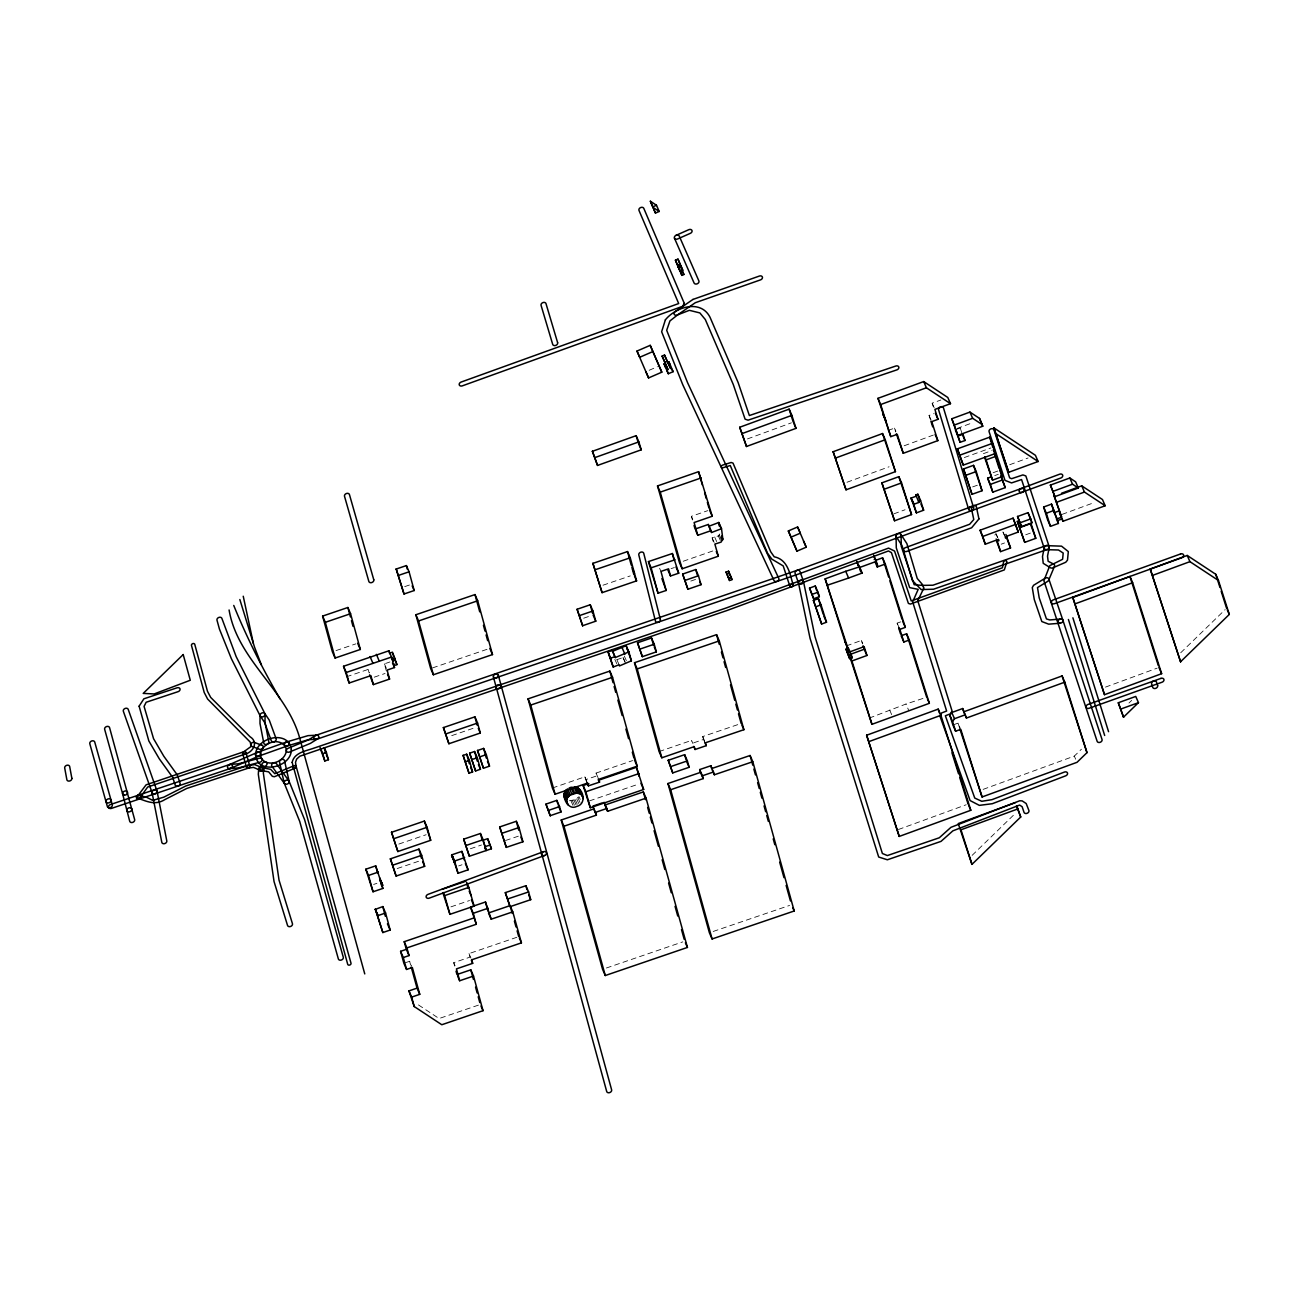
<?xml version="1.0" encoding="UTF-8"?>
<svg xmlns="http://www.w3.org/2000/svg" width="1294" height="1294" viewBox="0 0 1294 1294"><rect width="100%" height="100%" fill="white"/><g stroke="black" fill="none" stroke-linecap="round" stroke-linejoin="round"><path stroke-width="0.75" stroke-dasharray="5 3.75" d="M713.14 541.329L712.153 537.867L718.348 535.91L719.82 534.001M569.409 800.743L575.264 799.708L579.033 796.7L581.75 802.911M972.117 855.366L1015.143 813.57M983.149 789.372L1074.311 756.1L1081.428 749.21M1128.966 703.03L1131.684 700.394M1180.726 652.758L1225.159 609.603M649.184 370.278L657.433 366.687M930.273 419.207L929.06 415.406L933.734 413.692M955.36 429.786L960.245 427.99L961.604 431.096M1001.2 544.192L1004.516 542.962M747.463 438.925L791.443 422.814M933.217 406.494L932.181 403.194L940.851 400.008M904.183 445.767L933.298 435.091M956.945 428.508L972.942 422.62M846.972 482.258L889.075 466.778M983.408 453.66L991.641 450.652M1009.676 464.74L1028.067 457.979M993.129 472.731L998.046 470.919M1062.083 514.381L1093.301 502.913M1025.705 534.81L1031.205 532.788M846.454 645.9L861.4 640.417L862.758 643.522M869.228 718.105L905.978 704.033L908.873 710.778M1105.48 687.114L1157.095 668.157M893.75 513.88L905.056 509.755M897.535 624.42L897.146 623.158L900.786 621.816M952.902 724.996L958.045 723.12L960.083 727.778M898.392 829.519L966.197 804.755M994.746 475.594L998.305 474.3M922.929 698.453L905.978 704.033M964.337 457.542L990.897 447.95M972.651 486.9L977.649 485.121M888.056 430.417L894.542 428.136L895.901 431.242M683.232 561.24L713.706 550.646M692.452 519.962L691.4 516.322L707.721 510.661M690.818 581.071L696.431 579.13M583.675 618.208L591.18 615.62M552.376 788.014L584.888 776.821L586.926 781.479M659.083 751.571L691.562 740.411L692.905 743.516M704.874 742.562L703.515 739.456L692.355 743.29L691.562 740.411M386.372 671.068L384.415 663.854L389.947 661.962M621.395 658.112L616.704 659.73L618.063 662.835M398.795 844.076L426.147 834.711M589.482 800.889L639.026 783.938M458.658 865.929L462.007 864.764M606.385 968.009L682.811 941.87M336.003 650.607L355.834 643.862M603.004 585.212L630.243 575.911M346.404 676.811L368.159 669.419L369.518 672.524M374.257 677.166L385.062 673.478M432.568 667.898L487.87 649.022M997.593 537.544L996.234 534.438L994.552 535.02L996.59 539.679M451.719 735.639L475.755 727.422M703.515 739.456L702.707 736.561L739.343 724.106M584.888 776.821L585.681 779.635L596.825 775.899L596.049 773.084L632.62 760.597M397.209 868.549L420.049 860.769M373.61 884.449L376.894 883.333M450.943 906.851L469.528 900.527M405.297 962.752L409.616 961.28L411.654 965.939M454.647 966.068L453.725 962.671L469.965 957.139L468.994 953.597L516.807 937.293M478.424 1005.131L439.087 1018.524L416.393 1003.562M713.204 931.454L789.583 905.428M404.698 586.619L409.777 584.904M470.353 848.767L481.497 844.998M671.068 568.648L674.352 567.548M505.436 840.534L518.344 836.183M1003.173 532.19L1005.212 536.848M1002.882 531.98L1004.241 535.085M997.803 537.77L995.782 533.112L996.234 534.438M932.181 403.194L934.899 409.405M929.06 415.406L931.777 421.618M1074.311 756.1L1075.67 759.206M897.146 623.158L899.848 629.369M889.657 710.018L892.375 716.245M719.221 535.02L721.259 539.679M718.348 535.91L721.065 542.121M714.676 536.978L717.523 543.609M712.153 537.867L714.854 544.078M691.4 516.322L692.743 519.428M659.6 568.292L660.959 571.398M702.707 736.561L705.424 742.788M624.323 656.09L626.959 662.027M623.32 657.902L625.358 662.577M622.964 657.578L625.681 663.79M617.044 660.053L619.082 664.712M614.828 659.342L616.785 663.725M596.049 773.084L598.766 779.295M585.681 779.635L587.039 782.741M577.981 797.848L580.699 804.075M576.703 798.867L579.421 805.078M575.264 799.708L577.981 805.919M574.002 800.226L576.72 806.437M572.417 800.646L575.134 806.858M570.961 800.808L573.679 807.019M384.415 663.854L387.132 670.082M468.994 953.597L471.712 959.808M453.725 962.671L455.084 965.777M960.245 427.99L962.283 434.299M861.4 640.417L862.532 643.959M894.542 428.136L895.739 431.937M958.045 723.12L959.824 728.748M368.159 669.419L369.162 673.009M409.616 961.28L410.683 965.114"/><path stroke-width="1.5" d="M260.045 715.242L259.997 723.524L263.798 743.128A2.604 1.99 -23.6 0 0 266.677 744.373A2.604 1.99 -23.6 0 0 268.796 741.672L265.011 722.23L265.076 714.434M258.654 769.283L258.315 774.281L274.053 881.586L287.543 925.453A2.604 1.99 -23.6 0 0 290.568 926.472A2.604 1.99 -23.6 0 0 292.444 923.69L279.035 880.163L263.345 773.149L263.685 768.701A2.604 1.99 -23.6 0 0 260.45 767.148A2.604 1.99 -23.6 0 0 259.156 770.561A2.604 1.99 -23.6 0 0 263.297 769.752L266.693 764.883A2.604 1.99 -23.6 0 0 265.933 762.166A2.604 1.99 -23.6 0 0 262.439 763.363L259.059 768.232M567.37 804.221C564.103 799.741 561.79 792.349 567.629 788.887L570.347 795.098C562.356 799.385 568.988 810.481 576.72 806.437C587.25 804.059 583.562 787.011 573.938 786.849L576.655 793.06L580.65 794.063L583.109 797.12M580.424 793.966L579.825 789.647M1049.224 547.459L1047.525 556.161L1048.14 561.272L1053.753 564.152A2.604 1.99 -23.6 0 1 1054.076 566.982A2.604 1.99 -23.6 0 1 1050.534 567.84L1043.223 563.327L1042.495 556.582L1044.242 547.621A2.604 1.99 -23.6 0 1 1048.043 545.567A2.604 1.99 -23.6 0 1 1048.237 548.947A2.604 1.99 -23.6 0 1 1044.29 548.462L1021.564 479.556L1011.552 482.921L1004.985 480.365L989.085 431.662A2.604 1.99 -23.6 0 1 990.913 428.864A2.604 1.99 -23.6 0 1 993.97 429.851L1009.644 477.858L1011.617 478.699L1022.907 474.914L1025.851 475.933L1049.175 546.634M721.518 528.712L711.538 532.497L711.021 530.669L697.806 535.279L694.102 522.533L712.25 516.241L698.598 471.679L657.514 485.929L679.431 562.567L682.148 568.778L718.332 556.21L714.854 544.078L721.065 542.121L722.828 539.161L721.518 528.712L718.801 522.501L708.837 526.286L708.319 524.458L695.088 529.068L694.037 525.429M451.525 855.577L455.116 862.774L458.027 873.288L468.088 869.827L461.909 851.387L451.913 854.8L454.517 862.742M982.065 796.975L960.763 729.331L955.619 731.207L952.902 724.996L949.861 715.323L951.769 712.509L962.687 708.53L966.44 718.041L1064.8 682.148L1086.976 752.655L1077.029 762.312L982.065 796.975L959.824 728.748M955.619 731.207L952.578 721.534L954.487 718.72L965.389 714.741M137.407 796.392L146.125 784.811L243.968 751.717M1015.418 802.62L958.256 823.566L971.956 864.376L1020.723 816.999L1016.777 805.725M1123.532 717.151L1138.461 702.658L1135.744 696.431L1118.291 702.755L1123.532 717.151L1118.291 702.755M1180.565 661.768L1229.3 614.424L1218.463 580.488L1215.745 574.277L1187.213 555.449L1150.237 569.037L1180.565 661.768L1150.237 569.037M315.073 735.72L308.732 739.764L288.028 748.336A2.604 1.99 -23.6 0 0 286.443 751.199A2.604 1.99 -23.6 0 0 289.63 751.976L310.414 743.371L317.596 738.858M570.347 795.098L576.655 793.06M228.909 764.819L257.296 752.412M231.076 768.167L258.768 756.1M464.627 857.599L454.631 861.011L454.21 862.532M243.709 751.83L251.182 746.395L250.211 742.093L207.622 699.051L204.209 692.468L191.48 645.463A1.747 1.326 -23.6 0 1 192.774 643.619A1.747 1.326 -23.6 0 1 194.763 644.347L207.461 691.255L210.663 697.385L250.017 736.723C258.994 742.271 252.977 752.299 244.906 754.192M676.05 235.33L688.748 229.701A2.604 1.99 -23.6 0 1 691.95 230.445A2.604 1.99 -23.6 0 1 690.365 233.324L677.668 238.953A2.604 1.99 -23.6 0 1 674.481 238.193A2.604 1.99 -23.6 0 1 676.066 235.314A2.604 1.99 -23.6 0 1 679.253 236.09L698.873 280.911A2.604 1.99 -23.6 0 1 697.272 283.774A2.604 1.99 -23.6 0 1 694.085 282.998L674.465 238.177M679.204 269.152L678.137 266.693L681.922 275.379L683.895 274.506L680.11 265.82M662.124 356.06L664.501 355.025L667.219 361.236L664.825 362.271L662.124 356.06L667.979 369.566L666.782 370.084L668.319 373.74L673.123 371.669L667.639 362.32L668.852 361.802L673.123 371.669M648.585 377.929L636.988 351.062L650.203 345.336L661.8 372.187L648.585 377.929L645.868 371.702M652.92 351.547L639.705 357.273L636.988 351.062M665.617 367.528L664.065 363.873L665.262 363.355L667.979 369.566M656.479 205.261L652.742 206.862L650.364 201.233L656.479 205.261L659.196 211.472L655.46 213.073L650.364 201.233M680.207 271.4L682.763 270.317L680.676 265.319L678.121 266.402L680.207 271.4L675.419 260.191L677.959 259.107L682.763 270.317M788.337 530.928L797.605 526.981L800.307 533.193L791.055 537.139L788.337 530.928L796.958 551.147L806.227 547.2L797.605 526.981M849.171 652.111L845.241 642.147L849.171 652.111L864.117 646.628L866.948 655.476L851.905 660.991L850.546 657.886M847.958 648.359L825.151 578.839L845.726 571.301L848.605 578.03L862.063 573.096L857.113 562.744M629.385 653.874L626.684 647.663M294.078 765.724L274.797 773.683L270.689 769.348L261.841 767.617A1.747 1.326 -23.6 0 0 259.496 769.299A1.747 1.326 -23.6 0 0 261.889 770.108A1.747 1.326 -23.6 0 0 262.261 767.763L254.772 764.625L248.076 765.433M294.935 768.232L274.377 776.74L272.338 776.319L268.667 771.871L260.515 770.367M1007.25 537.56L1005.584 538.191L1005.212 536.848L1018.297 532.028L1013.105 518.134L980.108 530.216L985.268 544.224L998.483 539.323L998.952 540.649L997.27 541.232L1000.602 551.616L1010.533 547.96L1005.907 534.454M1020.998 488.598L1059.624 474.202A2.604 1.99 -23.6 0 1 1062.681 475.173A2.604 1.99 -23.6 0 1 1060.854 477.987L798.107 574.196L316.868 739.214M726.112 572.094L728.554 571.188L731.256 577.399L731.983 579.615L729.541 580.521L726.112 572.094L729.541 580.521M726.824 574.293L729.266 573.388L731.983 579.615M728.829 578.305L731.256 577.399M903.261 453.304L897.26 434.347L890.773 436.628L877.979 398.326L923.69 381.568L947.79 397.468L950.508 403.679L934.899 409.405L938.004 419.321L931.777 421.618L937.826 440.639L903.261 453.304L896.338 433.83M951.818 418.755L957.867 435.366L982.761 426.227L979.542 418.415L969.934 412.09L951.818 418.755L958.078 435.997L962.962 434.202L965 440.51L960.099 442.305L955.36 429.786M286.233 742.093L257.538 752.332M287.446 745.894L258.525 756.197M543.367 851.711L428.023 894.364A2.604 1.99 -23.6 0 0 426.179 897.163A2.604 1.99 -23.6 0 0 429.236 898.149L544.58 855.496M746.509 446.479L795.988 428.363L791.863 415.358L789.146 409.147L739.715 427.246L746.509 446.479L739.715 427.246M877.979 398.326L880.68 404.537L926.407 387.779L950.508 403.679M833.158 451.719L882.54 433.539L885.258 439.75L895.448 471.647L846.033 489.828L833.158 451.719L846.033 489.828M835.875 457.93L885.258 439.75M954.535 424.966L972.651 418.302L982.243 424.626M984.766 456.766L986.125 459.871L995.992 456.264L1002.413 476.532L992.547 480.139L984.572 457.348M1008.722 472.294L1038.128 461.505L1035.41 455.294L993.857 427.861L1008.722 472.294L993.857 427.861M1050.421 485.104L1069.831 477.987L1075.621 481.821L1078.339 488.032L1054.901 496.621L1050.421 485.104L1054.901 496.621M1053.138 491.316L1072.548 484.199L1078.339 488.032M859.345 566.885L845.726 571.301M1061.501 493.273L1081.735 485.848L1102.472 499.533L1105.189 505.744L1062.956 521.272L1061.598 518.166M1062.956 521.272L1062.196 518.878L1057.505 520.625L1058.411 523.439L1050.437 526.351L1047.719 520.123L1043.627 507.022L1051.521 504.126L1056.955 518.878L1061.646 517.179L1054.157 495.958L1061.646 517.179M1056.874 502.185L1084.453 492.06L1105.189 505.744M980.108 530.216L982.825 536.428L1015.806 524.345M1043.627 507.022L1046.345 513.233L1054.238 510.337M1020.044 527.515L1031.043 523.488L1035.766 538.32L1024.751 542.364L1017.327 521.304L1024.751 542.364M851.064 654.085L864.23 649.264L866.948 655.476M909.31 639.996L906.609 633.785L901.142 635.791L903.859 642.002L909.31 639.996L929.367 703.305L871.946 724.317L849.188 654.78M1072.791 597.488L1129.937 576.493L1132.654 582.721L1161.64 673.689L1104.51 694.684L1072.791 597.488L1104.51 694.684M1075.508 603.7L1132.654 582.721M1152.954 575.248L1189.93 561.661L1218.463 580.488M1018.119 808.831L960.973 829.794L971.956 864.376M742.433 433.458L791.863 415.358M881.877 482.856L898.829 476.677L901.546 482.888L911.542 514.591L894.575 520.77L881.877 482.856L894.575 520.77M884.595 489.083L901.546 482.888M911.299 497.996L916.184 496.217L915.796 494.955L917.834 494.211L920.552 500.422L923.625 510.224L916.411 512.861L911.025 498.093L914.017 504.207L918.902 502.428L918.514 501.166L920.552 500.422M991.204 476.888L987.645 478.182L992.789 492.157L1005.228 487.628L1000.763 475.205M858.003 565.494L858.812 565.203M856.677 561.353L859.394 567.565L876.345 561.386L877.251 566.966L885.29 564.038L905.331 627.364L899.848 629.369L903.859 642.002M827.869 585.05L848.605 578.03M1017.553 516.5L1028.018 512.683L1030.72 518.894L1031.949 522.792L1021.5 526.593L1017.553 516.5L1021.5 526.593M1020.27 522.711L1030.72 518.894M813.425 600.416L818.326 598.637L821.027 604.848L826.51 622.236L821.625 624.015L813.425 600.416L821.625 624.015M816.126 606.643L821.027 604.848M866.624 735.235L938.199 709.112L940.916 715.323L970.807 810.287L899.233 836.425L866.624 735.235L899.233 836.425M869.342 741.446L940.916 715.323M962.687 708.53L963.723 711.829L1062.083 675.937L1064.8 682.148M987.645 478.182L990.363 484.393L1002.801 479.864M876.135 560.173L882.573 557.827L885.29 564.038M809.543 588.091L815.252 586.004L817.97 592.215L819.361 596.68L813.651 598.734L809.543 588.091L813.651 598.734M812.26 594.302L817.97 592.215M957.414 448.84L989.684 437.178L992.401 443.389L995.507 453.482L963.254 465.128L957.414 448.84L963.254 465.128M960.132 455.051L992.401 443.389M1051.521 504.126L1054.238 512.667L1058.929 510.968M379.74 879.726L382.345 884.174L379.627 877.963L382.684 885.436L380.096 880.971M1121.008 708.966L1138.461 702.658M592.409 451.299L636.13 435.674L638.848 441.885L641.242 449.811L597.537 465.436L592.409 451.299L597.537 465.436M595.127 457.51L638.848 441.885M963.529 468.929L973.525 465.355L976.242 471.566L982.033 490.733L972.02 494.308L963.529 468.929L972.02 494.308M966.246 475.141L976.242 471.566M1021.031 488.582L796.958 570.379L315.801 735.364M874.178 559.59L874.97 559.299L874.081 556.549M911.025 498.093L914.017 504.207M375.422 909.326L382.814 906.576L385.58 912.982L390.157 930.046L382.846 932.553L375.422 909.326L382.846 932.553M375.131 909.213L378.139 915.537M657.514 485.929L660.231 492.141L701.316 477.89M682.65 574.083L695.751 569.538L698.469 575.749L701.024 584.694L687.923 589.239L682.65 574.083L687.923 589.239M685.367 580.294L698.469 575.749M320.055 747.447L322.772 753.658L326.395 752.396L328.45 759.724L324.826 760.969L320.572 749.275M582.64 625.714L595.774 621.185L592.943 610.994L590.226 604.767L577.092 609.264L582.64 625.714L577.092 609.264M555.094 794.225L587.605 783.032L588.398 785.846L599.543 782.11L598.766 779.295L637.166 766.177L612.547 677.296L609.846 671.085L528.049 698.857L552.376 788.014L555.094 794.225L530.766 705.068L528.049 698.857M661.8 757.799L694.263 746.622L695.072 749.501L706.233 745.668L705.424 742.788L743.888 729.703L719.286 640.886L716.569 634.658L634.497 662.706L659.083 751.571L661.8 757.799L637.198 668.933L634.497 662.706M550.225 815.689L561.046 811.953L559.542 806.599L556.824 800.371L545.971 804.108L550.225 815.689L545.971 804.108M391.467 658.29L393.311 661.234L388.896 650.801L343.541 666.264L349.121 683.022L370.877 675.63L373.384 684.607L389.575 679.075L387.132 670.082L394.508 667.542L393.263 662.997L394.476 665.456L396.935 664.615L392.503 652.176L390.044 653.017M608.083 651.869L612.321 650.413L615.281 657.562L628.852 651.917L631.391 660.813L619.422 665.941L619.082 664.712L613.21 667.041L608.083 651.869L613.21 667.041M612.321 650.413L612.58 651.335L626.134 645.706L628.852 651.917M637.521 642.794L651.513 637.991L654.23 644.218L656.349 651.869L642.358 656.656L637.521 642.794L642.358 656.656M610.8 658.08L615.038 656.64M640.239 649.006L654.23 644.218M463.106 755.421L466.713 754.192L469.431 760.403L472.585 771.952L468.994 773.181L463.106 755.421L468.994 773.181M465.808 761.632L469.431 760.403M475.561 770.933L480.462 769.251L477.308 757.718L474.591 751.507L469.657 753.173L475.561 770.933L469.657 753.173M391.532 832.301L424.367 821.075L427.085 827.287L430.692 840.307L397.856 851.549L391.532 832.301L397.856 851.549M394.249 838.528L427.085 827.287M598.394 780.331L636.502 767.277L643.652 789.486L590.29 807.747L583.141 785.539L588.851 783.582M668.238 760.29L684.655 754.677L687.373 760.888L689.152 767.277L672.734 772.906L668.238 760.29L672.734 772.906M583.141 785.539L585.858 791.75L639.22 773.488M670.955 766.501L687.373 760.888M548.688 810.319L559.542 806.599M602.244 802.895L592.927 806.097L596.421 815.123L563.958 826.235L561.24 820.008L593.703 808.912L596.421 815.123M700.475 772.389L699.682 769.574L710.875 765.741L714.369 774.766L752.801 761.713L794.209 910.992L712.088 938.975L709.387 932.764L667.947 783.517L700.475 772.389L703.192 778.6L670.664 789.728L667.947 783.517M646.046 798.139L643.328 791.928L604.88 805.062L607.598 811.289L646.046 798.139L687.438 947.434L605.285 975.53L602.567 969.319L561.24 820.008M595.628 812.308L606.821 808.475L607.598 811.289M699.682 769.574L702.399 775.785L713.592 771.952M400.59 951.316L406.348 949.359L409.05 955.57L403.307 957.544L400.59 951.316L403.857 963.237L406.559 969.449L412.333 967.491L419.757 994.342L411.654 997.108L408.936 990.897L417.04 988.131L419.757 994.342M322.61 616.09L347.86 607.501L350.577 613.712L360.347 649.459L335.114 658.048L332.396 651.836L322.61 616.09L325.328 622.301L335.114 658.048M325.328 622.301L350.577 613.712M415.859 614.747L474.979 594.577L477.696 600.788L492.496 654.586L433.377 674.756L430.659 668.545L415.859 614.747L418.577 620.958L433.377 674.756M418.577 620.958L477.696 600.788M592.911 563.375L627.525 551.567L630.243 557.779L636.583 580.877L602.082 592.652L592.911 563.375L602.082 592.652M595.628 569.586L630.243 557.779M343.541 666.264L346.242 672.476L391.613 657.012L392.81 661.396M392.761 659.228L395.22 658.387M579.809 615.475L592.943 610.994M443.421 727.584L474.882 716.844L477.583 723.055L480.317 733.019L448.889 743.743L443.421 727.584L448.889 743.743M446.139 733.795L477.583 723.055M637.198 668.933L719.286 640.886M477.535 750.488L483.616 748.417L486.318 754.628L489.504 766.161L483.438 768.232L477.535 750.488L483.438 768.232M480.252 756.699L486.318 754.628M846.05 649.248L848.524 648.407L851.242 654.618L852.115 657.821L849.657 658.662L846.05 649.248L849.657 658.662M848.767 655.46L851.242 654.618M390.4 858.844L418.965 849.107L421.682 855.318L424.658 866.333L396.126 876.07L390.4 858.844L396.126 876.07M393.117 865.055L421.682 855.318M381.779 884.384L375.697 865.848L365.814 869.212L373.044 891.776L382.895 888.428L382.134 885.63M441.933 889.399L466.099 881.165M443.292 892.504L444.651 895.61L468.816 887.377L474.089 906.107L449.94 914.324L443.001 893.135M473.572 918.061L404.213 941.692L406.914 947.904L476.289 924.272L470.547 907.078L485.476 901.999L491.202 919.193L512.78 911.849L521.433 942.857L471.712 959.808L472.682 963.351L456.442 968.882L459.661 980.755L473.523 976.048L483.018 1010.695L441.804 1024.735L414.242 1006.554L408.936 990.897M470.547 907.078L473.264 913.289L488.194 908.21M473.523 976.048L470.806 969.837L456.96 974.544L456.038 971.147M396.207 569.037L406.381 565.591L409.082 571.802L414.193 590.533L404.019 593.995L396.207 569.037L404.019 593.995M398.924 575.248L409.082 571.802M530.766 705.068L612.547 677.296M472.375 759.4L477.308 757.718M463.673 839.159L480.414 833.482L483.131 839.693L486.075 850.579L469.35 856.24L463.673 839.159L469.35 856.24M499.71 826.931L516.322 821.286L519.023 827.513L522.905 841.779L506.31 847.376L499.71 826.931L506.31 847.376M365.814 869.212L368.531 875.423L378.414 872.059M466.374 845.37L483.131 839.693M502.412 833.142L519.023 827.513M752.801 761.713L750.083 755.502L711.651 768.555L710.875 765.741M482.727 840.34L487.66 838.674L491.429 848.767L486.495 850.433L483.406 841.893M510.111 906.657L530.718 899.686L528.615 891.938L525.898 885.727L505.307 892.634L510.111 906.657L505.307 892.634M670.502 575.976L668.561 568.826L660.959 571.398L666.151 590.468L658.031 593.202L648.44 561.596L672.362 553.525L678.719 573.21L670.502 575.976L667.785 569.764M648.44 561.596L651.141 567.823L675.08 559.736M485.444 846.551L490.377 844.885M244.647 754.289L147.662 787.043L140.205 797.428A1.747 1.326 -23.6 0 1 137.94 798.22A1.747 1.326 -23.6 0 1 137.342 796.506A1.747 1.326 -23.6 0 1 139.558 795.551L146.481 797.217L152.724 800.388L163.82 797.153L185.786 785.992L247.898 765.482M229.475 764.576L110.443 804.544A2.604 1.99 -23.6 0 0 108.518 807.31A2.604 1.99 -23.6 0 0 111.51 808.378L230.51 768.426M508.024 898.845L528.615 891.938M608.568 653.858L611.35 660.053M286.443 742.028L308.037 735.639L316.723 735.202M287.236 745.959L308.441 739.683L315.946 739.392M248.432 768.102L186.643 788.499L164.92 799.563C155.409 805.564 147.306 801.633 138.07 798.269M248.254 768.135L253.446 767.374L260.094 770.221M1060.708 619.05L1049.757 619.939L1046.442 618.92L1039.195 597.812L1037.497 587.573L1047.558 581.443A2.604 1.99 -23.6 0 0 1048.561 578.483A2.604 1.99 -23.6 0 0 1045.148 578.24L1033.566 585.292L1032.272 587.573L1034.278 599.543L1041.832 621.557L1048.69 624.161L1060.19 623.223M230.267 764.414L238.371 763.8L259.221 758.252A2.604 1.99 -23.6 0 1 262.1 759.481A2.604 1.99 -23.6 0 1 260.013 762.182L238.484 767.908L229.717 768.587M273.6 741.85C279.197 740.831 286.427 744.082 286.281 750.504A13.28 10.109 -23.6 0 1 277.45 761.697A13.409 10.19 -23.6 0 1 263.652 760.823L261.889 758.931M659.196 211.472L653.082 207.444L655.46 213.073M996.574 434.088L1038.128 461.505M566.546 799.805L564.071 796.764M288.837 780.783L276.382 763.589A2.604 1.99 -23.6 0 0 273.034 763.136A2.604 1.99 -23.6 0 0 271.805 766.064L284.486 783.582M364.762 973.913L300.224 740.022C287.753 690.899 237.659 660.83 229.087 609.975M264.817 713.544L269.281 720.143L276.14 738.793A2.604 1.99 -23.6 0 1 274.409 741.624A2.604 1.99 -23.6 0 1 271.287 740.718L264.494 722.23L260.304 716.132M900.867 534.373L906.884 543.626L917.236 578.45L923.172 585.373L932.942 585.212L1046.183 545.631L1061.565 546.165L1068.326 551.6L1067.485 560.173L1065.755 562.243L1054.092 567.306L1048.981 579.502L1062.892 620.214A2.604 1.99 -23.6 0 1 1059.867 623.223A2.604 1.99 -23.6 0 1 1058.621 620.02A2.604 1.99 -23.6 0 1 1062.859 620.149M280.022 698.922C262.666 668.869 246.75 637.602 233.745 605.446M264.914 713.706L236.171 656.64L221.921 618.5A2.604 1.99 -23.6 0 0 218.929 617.416A2.604 1.99 -23.6 0 0 216.988 620.166L219.446 629.094L231.383 658.711L260.207 715.954M1227.262 609.765L1229.3 614.424M1187.213 555.449L1189.93 561.661M1081.735 485.848L1084.453 492.06M1158.939 667.478L1161.64 673.689M1069.831 477.987L1072.548 484.199M1060.837 515.772L1059.479 512.667L1060.239 515.061M1054.238 512.667L1056.955 518.878M1056.373 518.781L1058.411 523.439M1031.949 522.792L1028.018 512.683M1035.766 538.32L1030.687 524.685M993.469 448.824L995.507 453.482M982.761 426.227L979.542 418.415M993.291 450.037L995.992 456.264M999.696 470.32L1002.413 476.532M1005.228 487.628L1001.055 476.758M969.934 412.09L972.651 418.302M1018.297 532.028L1013.105 518.134M962.283 434.299L965 440.51M1010.533 547.96L1006.182 536.541M982.033 490.733L973.525 465.355M1000.602 551.616L996.218 540.213M1086.976 752.655L1062.083 675.937M923.69 381.568L926.407 387.779M935.287 413.109L938.004 419.321M935.109 434.428L937.826 440.639M920.924 504.013L923.625 510.224M915.796 494.955L918.902 502.428M895.448 471.647L882.54 433.539M911.542 514.591L898.829 476.677M1020.723 816.999L1016.453 805.887M963.723 711.829L966.44 718.041M951.769 712.509L954.487 718.72M949.861 715.323L952.578 721.534M873.628 555.175L876.345 561.386M902.614 621.152L905.331 627.364M875.65 560.852L877.688 565.51M875.213 562.308L877.251 566.966M898.893 627.525L900.252 630.631M927.329 698.647L929.367 703.305M968.769 805.628L970.807 810.287M859.491 566.756L862.063 573.096M793.95 423.704L795.988 428.363M803.509 540.989L806.227 547.2M849.398 651.61L852.115 657.821M683.895 274.506L682.811 272.031L680.838 272.905L681.922 275.379M817.323 592.021L819.361 596.68M823.793 616.025L826.51 622.236M664.065 363.873L668.319 373.74M661.8 372.187L650.203 345.336M718.558 522.566L721.308 529.1M721.47 536.056L722.828 539.161M709.533 510.03L712.25 516.241M721.179 537.107L722.537 540.213M708.319 524.458L711.021 530.669M708.837 526.286L711.538 532.497M716.294 551.535L718.332 556.21M695.768 530.621L697.806 535.279M699.666 581.588L701.024 584.694M638.524 443.599L641.242 449.811M676.002 566.982L678.719 573.21M741.85 725.044L743.888 729.703M666.151 590.468L661.881 578.531M792.85 907.887L794.209 910.992M631.796 567.096L634.513 573.307M634.561 576.218L636.583 580.877M704.874 742.562L706.233 745.668M712.331 770.108L714.369 774.766M654.311 647.194L656.349 651.869M693.713 746.395L695.072 749.501M686.435 761.066L689.152 767.277M631.391 660.813L626.134 645.706M621.913 647.146L624.873 654.279M612.58 651.335L615.281 657.562M593.056 614.973L595.774 621.185M634.464 759.966L637.166 766.177M640.934 783.274L643.652 789.486M685.399 942.776L687.438 947.434M598.184 779.004L599.543 782.11M604.104 802.264L606.821 808.475M587.039 782.741L588.398 785.846M578.903 788.58L583.335 798.608M577.933 787.852L580.65 794.063M576.768 787.334L579.486 793.546M575.474 786.995L578.192 793.206M572.045 787.027L574.762 793.238M573.614 793.513L570.897 787.302L569.198 787.965L571.916 794.176M566.368 789.922L569.085 796.133M565.268 791.2L567.969 797.411M564.556 792.365L567.273 798.576M564.055 793.691L566.772 799.902M563.844 795.276L568.276 805.305M489.779 648.375L492.496 654.586M558.329 805.741L561.046 811.953M478.279 728.344L480.317 733.019M412.155 585.875L414.193 590.533M520.867 837.121L522.905 841.779M487.482 761.503L489.504 766.161M478.424 764.592L480.462 769.251M528.68 895.027L530.718 899.686M470.563 767.293L472.585 771.952M491.429 848.767L487.66 838.674M484.716 847.473L486.075 850.579M512.78 911.849L510.062 905.622L488.485 912.982L491.202 919.193M519.395 938.182L521.433 942.857M394.217 658.403L396.935 664.615M391.71 658.177L393.311 661.234M392.47 662.884L394.508 667.542M387.537 674.417L389.575 679.075M376.408 654.36L379.288 661.218M465.371 863.616L468.088 869.827M370.052 656.511L372.947 663.369M466.778 882.718L468.816 887.377M469.188 891.242L471.226 895.901M451.913 854.8L454.728 861.4M451.865 855.253L455.116 862.774M471.388 899.896L474.089 906.107M451.638 855.463L454.809 862.807M357.645 643.247L360.347 649.459M458.027 873.288L452.399 856.563M373.384 684.607L369.663 674.805M430.692 840.307L424.367 821.075M471.323 960.245L472.682 963.351M422.62 861.658L424.658 866.333M480.98 1006.036L483.018 1010.695M457.639 976.097L459.661 980.755M324.357 747.738L326.395 752.396M326.411 755.065L328.45 759.724M380.857 883.77L382.895 888.428M387.44 923.835L390.157 930.046M664.501 355.025L670.357 368.531M668.852 361.802L670.405 365.458M791.055 537.139L796.958 551.147M677.959 259.107L680.046 264.105L677.49 265.189L675.419 260.191M289.063 781.188L304.591 819.62L343.298 957.285A2.604 1.99 -23.6 0 1 341.357 960.035A2.604 1.99 -23.6 0 1 338.365 958.967L299.707 821.415L284.259 783.193M261.404 664.89L254.578 647.275L239.843 599.526M803.396 581.2A2.604 1.99 -23.6 0 0 799.174 580.99A2.604 1.99 -23.6 0 0 800.323 584.241A2.604 1.99 -23.6 0 0 803.396 581.2L799.951 571.366A2.604 1.99 -23.6 0 0 796.861 570.428A2.604 1.99 -23.6 0 0 795.082 573.242L798.527 583.076M156.995 790.974A2.604 1.99 -23.6 0 0 152.789 790.747A2.604 1.99 -23.6 0 0 153.921 793.998A2.604 1.99 -23.6 0 0 156.995 790.974L128.219 709.387A2.604 1.99 -23.6 0 0 125.13 708.449A2.604 1.99 -23.6 0 0 123.351 711.279L152.142 792.85M1062.892 620.214L1102.035 739.489A2.604 1.99 -23.6 0 1 1100.207 742.287A2.604 1.99 -23.6 0 1 1097.15 741.316L1043.902 580.763L1049.774 565.672L1062.6 559.299L1063.199 553.056L1058.508 549.999L1046.717 549.659L933.556 589.223L921.166 589.579L912.416 580.488L902.047 545.615L896.338 536.913A2.604 1.99 -23.6 0 1 898.02 533.726A2.604 1.99 -23.6 0 1 901.125 535.198L901.239 546.246L914.179 584.71L922.347 585.389L923.932 587.913L917.769 600.707L952.093 711.118L950.297 713.884L945.364 715.76L974.754 798.058L981.758 801.293L991.964 799.66L1064.428 772.065A2.604 1.99 -23.6 0 1 1067.501 773.019A2.604 1.99 -23.6 0 1 1065.706 775.818L992.272 803.72L979.348 805.369L970.112 800.582L939.832 715.776L941.628 712.945L946.626 711.037L912.674 601.856L918.19 589.352L909.65 587.622L896.289 547.863L896.079 536.072M728.554 571.188L729.266 573.388M385.58 912.982L377.897 915.634M382.814 906.576L385.337 916.281M890.773 436.628L880.68 404.537M1215.745 574.277L1219.967 587.476M1221.164 591.245L1226.583 608.212M1129.937 576.493L1158.324 665.585M958.078 435.997L960.099 442.305M863.098 645.722L864.23 649.264M986.125 459.871L992.547 480.139M930.871 421.116L932.699 426.826M898.748 628.221L900.543 633.898M859.394 567.565L860.704 571.705M994.455 453.725L999.114 468.477M982.825 536.428L985.268 544.224M882.573 557.827L888.638 577.011M889.868 580.86L902.015 619.228M906.609 633.785L926.65 697.094M789.146 409.147L793.271 422.151M851.905 660.991L871.946 724.317M825.151 578.839L845.144 642.18M1072.888 617.804L1108.57 731.676M990.363 484.393L992.789 492.157M917.834 494.211L919.888 500.746M938.199 709.112L939.395 712.897M951.947 752.784L958.514 773.683M959.711 777.484L968.09 804.075M818.326 598.637L823.243 614.278M1046.345 513.233L1050.437 526.351M1068.407 619.47L1104.672 735.477M913.742 504.304L916.411 512.861M815.252 586.004L816.643 590.468M249.791 766.194A1.747 1.326 -23.6 0 0 246.992 765.983A1.747 1.326 -23.6 0 0 247.688 768.183A1.747 1.326 -23.6 0 0 249.791 766.194L245.941 752.429M246.523 767.374L242.674 753.593M989.684 437.178L992.789 447.271M636.13 435.674L638.055 442.014M973.557 507.652A2.604 1.99 -23.6 0 0 969.352 507.377A2.604 1.99 -23.6 0 0 970.435 510.661A2.604 1.99 -23.6 0 0 973.557 507.652L943.472 407.885A2.604 1.99 -23.6 0 0 940.431 406.85A2.604 1.99 -23.6 0 0 938.554 409.632L968.672 509.432M793.125 585.034A1.747 1.326 -23.6 0 0 790.327 584.823A1.747 1.326 -23.6 0 0 791.022 587.023A1.747 1.326 -23.6 0 0 793.125 585.034C789.922 573.824 787.884 559.59 774.216 556.792L770.706 551.762L733.019 463.106L731.142 462.492L722.683 465.08A1.747 1.326 -23.6 0 0 721.308 466.891A1.747 1.326 -23.6 0 0 723.249 467.684L730.269 465.533L767.552 553.234L771.822 559.137L783.21 565.915L789.858 586.198M660.231 492.141L682.148 568.778M698.598 471.679L702.432 485.104M704.615 492.771L706.249 498.53M707.349 502.363L708.983 508.105M695.751 569.538L697.288 574.892M702.399 775.785L703.192 778.6M461.909 851.387L464.384 860.122M556.824 800.371L557.827 803.946M466.584 882.88L468.024 887.991M444.651 895.61L449.94 914.324M324.196 748.013L325.732 753.512M510.612 907.563L512.23 913.386M514.397 921.134L516.015 926.941M517.099 930.823L518.716 936.63M322.772 753.658L324.826 760.969M750.083 755.502L752.768 765.191M753.852 769.073L755.47 774.896M757.621 782.644L759.222 788.467M760.306 792.332L761.907 798.155M764.058 805.903L765.676 811.726M766.76 815.608L768.361 821.415M773.214 838.868L774.815 844.691M779.667 862.127L783.97 877.639M786.121 885.403L790.424 900.899M684.655 754.677L685.982 759.465M670.664 789.728L712.088 938.975M636.502 767.277L638.961 776.174M643.328 791.928L645.48 799.676M647.631 807.44L649.248 813.247M650.316 817.129L651.933 822.952M654.085 830.699L658.387 846.211M662.14 859.782L664.825 869.487M668.594 883.058L671.279 892.747M675.047 906.318L677.732 916.023M681.501 929.593L684.186 939.282M590.226 604.767L592.587 613.275M585.858 791.75L590.29 807.747M406.914 947.904L409.05 955.57M404.213 941.692L406.348 949.359M243.24 596.227L253.317 643.264M122.639 793.901L104.652 729.315A2.604 1.99 -23.6 0 1 106.577 726.549A2.604 1.99 -23.6 0 1 109.569 727.632L131.729 809.009A2.604 1.99 -23.6 0 1 128.446 811.888A2.604 1.99 -23.6 0 1 127.605 808.54A2.604 1.99 -23.6 0 1 131.729 809.009M716.569 634.658L719.254 644.315M721.389 652.047L722.99 657.837M724.058 661.703L725.659 667.494M730.479 684.866L734.749 700.313M735.817 704.179L737.418 709.969M738.486 713.835L741.171 723.492M651.513 637.991L653.632 645.641M609.846 671.085L613.049 682.682M614.116 686.548L615.734 692.339M617.869 700.07L622.155 715.533M625.892 729.056L628.577 738.712M632.313 752.235L633.914 758.041M563.958 826.235L605.285 975.53M483.616 748.417L486.269 758.025M411.217 967.022L417.04 988.131M382.345 884.174L382.684 885.436M368.531 875.423L373.044 891.776M627.525 551.567L631.262 565.154M632.313 568.988L633.882 574.665M474.979 594.577L479.734 611.868M483.438 625.326L485.024 631.084M486.075 634.933L487.66 640.692M474.882 716.844L477.146 725.141M474.591 751.507L477.227 761.115M466.713 754.192L469.35 763.816M485.476 901.999L487.984 911.138M473.264 913.289L476.289 924.272M392.923 653.729L393.78 656.851M388.896 650.801L389.704 653.729M470.806 969.837L473.442 979.461M475.561 987.16L477.13 992.935M478.198 996.784L479.783 1002.559M347.86 607.501L350.431 616.914M351.467 620.667L353.003 626.312M403.307 957.544L406.559 969.449M375.697 865.848L377.622 872.884M411.654 997.108L414.242 1006.554M131.729 808.976L134.657 819.62A2.604 1.99 -23.6 0 1 132.716 822.369A2.604 1.99 -23.6 0 1 129.724 821.302L122.623 793.869M406.381 565.591L407.4 569.344M346.242 672.476L349.121 683.022M672.362 553.525L673.915 559.299M651.141 567.823L658.031 593.202M516.322 821.286L518.732 830.214M525.898 885.727L526.949 889.609M480.414 833.482L482.387 840.728M418.965 849.107L421.456 858.278M498.319 675.242A2.604 1.99 -23.6 0 1 495.084 678.169A2.604 1.99 -23.6 0 1 494.162 674.837A2.604 1.99 -23.6 0 1 498.319 675.242L611.625 1089.839A2.604 1.99 -23.6 0 1 609.7 1092.589A2.604 1.99 -23.6 0 1 606.708 1091.521L493.37 676.843M803.461 581.394L814.977 636.616L882.379 853.506L887.377 855.56L939.298 837.768L950.961 827.319L1019.737 800.76L1022.195 800.905L1026.191 803.542L1028.908 810.513A2.604 1.99 -23.6 0 1 1027.096 813.311A2.604 1.99 -23.6 0 1 1024.023 812.357L1022.131 806.712L1019.64 805.062L952.869 830.845L941.029 841.375L887.361 859.782L878.691 857.032L810.06 638.33L798.479 582.882M157.059 791.184L166.797 840.922A2.604 1.99 -23.6 0 1 164.694 843.607A2.604 1.99 -23.6 0 1 161.815 842.378L152.077 792.64M289.16 781.495A2.604 1.99 -23.6 0 0 285.117 780.816A2.604 1.99 -23.6 0 0 285.715 784.245A2.604 1.99 -23.6 0 0 289.16 781.495L284.47 760.532A2.604 1.99 -23.6 0 0 281.429 759.513A2.604 1.99 -23.6 0 0 279.569 762.295L284.162 782.854M718.801 522.501L719.238 525.979M261.954 758.963A13.28 10.109 -23.6 0 1 273.665 741.915M291.344 749.517C291.603 767.989 256.309 775.446 255.549 754.273C256.681 736.933 288.837 729.703 291.344 749.517M292.169 762.392L347.714 964.321A1.747 1.326 -23.6 0 0 349.72 965.033A1.747 1.326 -23.6 0 0 350.998 963.189L296.148 766.404L295.485 762.36L296.649 759.093L299.82 756.214L727.05 610.493L888.477 550.953L891.437 552.651L908.388 603.408L910.394 604.072L1004.322 569.91L1006.829 562.017A1.747 1.326 -23.6 0 0 1005.438 560.674A1.747 1.326 -23.6 0 0 1003.513 562.13L1002.446 567.775L911.235 600.95L894.558 551.066L888.557 548.106L726.322 607.937L312.161 748.741C304.802 751.118 293.948 753.221 292.169 762.392M139.121 706.184L148.842 740.961L159.308 758.834L172.7 777.403L175.191 785.054A2.604 1.99 -23.6 0 0 178.249 786.024A2.604 1.99 -23.6 0 0 180.076 783.226L177.294 774.944L163.82 756.246L153.565 738.712L144.071 706.395L146.157 702.254L178.071 691.675A2.604 1.99 -23.6 0 0 180.028 688.926A2.604 1.99 -23.6 0 0 177.068 687.81L143.877 698.809L139.121 706.184M978.943 518.943L971.632 527.774L906.641 551.438A2.604 1.99 -23.6 0 1 903.6 550.419A2.604 1.99 -23.6 0 1 905.46 547.637L969.643 524.264L973.784 519.541L971.39 508.332A2.604 1.99 -23.6 0 1 973.444 505.614A2.604 1.99 -23.6 0 1 976.355 506.827L978.943 518.943M665.375 319.844L661.638 331.749L682.747 384.674L774.022 580.553A2.604 1.99 -23.6 0 0 777.257 581.265A2.604 1.99 -23.6 0 0 778.778 578.386L687.551 382.636L666.685 330.31L669.952 320.912L677.668 314.863L689.346 310.317L699.86 312.922L705.327 319.553L733.277 384.512L745.101 419.175L748.061 420.178L896.871 369.874A2.604 1.99 -23.6 0 0 898.812 367.108A2.604 1.99 -23.6 0 0 895.82 366.024L749.372 415.536L738.146 382.587L710.034 317.273C700.717 298.963 675.775 306.921 665.375 319.844M684.316 303.427L682.52 306.354L462.281 385.871A2.604 1.99 -23.6 0 1 459.257 384.836A2.604 1.99 -23.6 0 1 461.149 382.053L678.687 303.54L638.993 210.421A2.604 1.99 -23.6 0 1 640.611 207.574A2.604 1.99 -23.6 0 1 643.797 208.366L684.316 303.427M183.198 654.554L143.213 693.406L154.196 693.94L190.283 680.256L183.198 654.554M692.953 299.432L675.177 311.66A2.604 1.99 -23.6 0 0 674.4 314.636A2.604 1.99 -23.6 0 0 677.894 314.685L695.299 302.715L760.516 279.876A2.604 1.99 -23.6 0 0 762.409 277.094A2.604 1.99 -23.6 0 0 759.4 276.043L692.953 299.432M1180.565 553.961L1053.3 599.882A2.604 1.99 -23.6 0 0 1051.44 602.664A2.604 1.99 -23.6 0 0 1054.481 603.683L1181.729 557.763A2.604 1.99 -23.6 0 0 1183.606 554.98A2.604 1.99 -23.6 0 0 1180.565 553.961M1160.896 678.396L1087.963 704.454A2.604 1.99 -23.6 0 0 1086.087 707.236A2.604 1.99 -23.6 0 0 1089.111 708.271L1162.044 682.213A2.604 1.99 -23.6 0 0 1163.921 679.431A2.604 1.99 -23.6 0 0 1160.896 678.396M882.961 414.193L885.662 420.404L882.961 414.193M262.148 745.36L254.562 742.481A2.604 1.99 -23.6 0 0 251.068 743.629A2.604 1.99 -23.6 0 0 251.764 746.363L259.35 749.242A2.604 1.99 -23.6 0 0 262.844 748.094A2.604 1.99 -23.6 0 0 262.148 745.36M1157.612 685.545L1156.496 682.051A2.604 1.99 -23.6 0 0 1153.439 681.065A2.604 1.99 -23.6 0 0 1151.595 683.863L1152.711 687.34A2.604 1.99 -23.6 0 0 1155.768 688.327A2.604 1.99 -23.6 0 0 1157.612 685.545M557.617 342.635L545.987 303.605A2.604 1.99 -23.6 0 0 542.962 302.57A2.604 1.99 -23.6 0 0 541.07 305.352L552.7 344.382A2.604 1.99 -23.6 0 0 555.724 345.417A2.604 1.99 -23.6 0 0 557.617 342.635M110.993 800.015L94.737 742.06A2.604 1.99 -23.6 0 0 91.761 740.961A2.604 1.99 -23.6 0 0 89.804 743.726L107.353 806.518A2.604 1.99 -23.6 0 0 110.33 807.618A2.604 1.99 -23.6 0 0 112.287 804.868L111.009 800.048A2.604 1.99 -23.6 0 0 106.82 799.643A2.604 1.99 -23.6 0 0 107.79 802.959A2.604 1.99 -23.6 0 0 110.993 800.015M373.772 579.761L349.445 494.583A2.604 1.99 -23.6 0 0 346.436 493.515A2.604 1.99 -23.6 0 0 344.511 496.281L368.855 581.475A2.604 1.99 -23.6 0 0 371.863 582.526A2.604 1.99 -23.6 0 0 373.772 579.761M660.377 619.47L643.749 553.314A2.604 1.99 -23.6 0 0 640.789 552.182A2.604 1.99 -23.6 0 0 638.799 554.932L655.443 621.071A2.604 1.99 -23.6 0 0 658.403 622.204A2.604 1.99 -23.6 0 0 660.377 619.47M71.849 778.292L69.682 766.549A2.604 1.99 -23.6 0 0 66.835 765.288A2.604 1.99 -23.6 0 0 64.7 767.973L66.867 779.716A2.604 1.99 -23.6 0 0 69.714 780.978A2.604 1.99 -23.6 0 0 71.849 778.292M124.321 795.147A2.604 1.99 -23.6 0 0 127.556 792.219A2.604 1.99 -23.6 0 0 123.399 791.815A2.604 1.99 -23.6 0 0 124.321 795.147M497.397 688.909A2.604 1.99 -23.6 0 0 500.746 686.063A2.604 1.99 -23.6 0 0 496.637 685.529A2.604 1.99 -23.6 0 0 497.397 688.909M543.286 855.706A2.604 1.99 -23.6 0 0 546.424 852.697A2.604 1.99 -23.6 0 0 542.218 852.423A2.604 1.99 -23.6 0 0 543.286 855.706M1020.885 492.577A2.604 1.99 -23.6 0 0 1024.072 489.601A2.604 1.99 -23.6 0 0 1019.882 489.278A2.604 1.99 -23.6 0 0 1020.885 492.577M257.457 756.359A2.604 1.99 -23.6 0 0 260.45 753.254A2.604 1.99 -23.6 0 0 256.196 753.157A2.604 1.99 -23.6 0 0 257.457 756.359M286.136 746.088A2.604 1.99 -23.6 0 0 289.29 743.096A2.604 1.99 -23.6 0 0 285.084 742.805A2.604 1.99 -23.6 0 0 286.136 746.088M261.226 716.795A2.604 1.99 -23.6 0 0 265.076 714.482A2.604 1.99 -23.6 0 0 261.372 713.22A2.604 1.99 -23.6 0 0 261.226 716.795M294.062 768.377A1.747 1.326 -23.6 0 0 296.132 766.355A1.747 1.326 -23.6 0 0 293.317 766.194A1.747 1.326 -23.6 0 0 294.062 768.377M243.773 754.402A1.747 1.326 -23.6 0 0 245.957 752.461A1.747 1.326 -23.6 0 0 243.191 752.17A1.747 1.326 -23.6 0 0 243.773 754.402M229.2 768.587A2.604 1.99 -23.6 0 0 232.467 765.676A2.604 1.99 -23.6 0 0 228.31 765.239A2.604 1.99 -23.6 0 0 229.2 768.587M138.037 798.996A2.604 1.99 -23.6 0 0 141.272 796.069A2.604 1.99 -23.6 0 0 137.115 795.664A2.604 1.99 -23.6 0 0 138.037 798.996M315.623 739.375A2.604 1.99 -23.6 0 0 318.777 736.399A2.604 1.99 -23.6 0 0 314.588 736.092A2.604 1.99 -23.6 0 0 315.623 739.375"/></g></svg>
